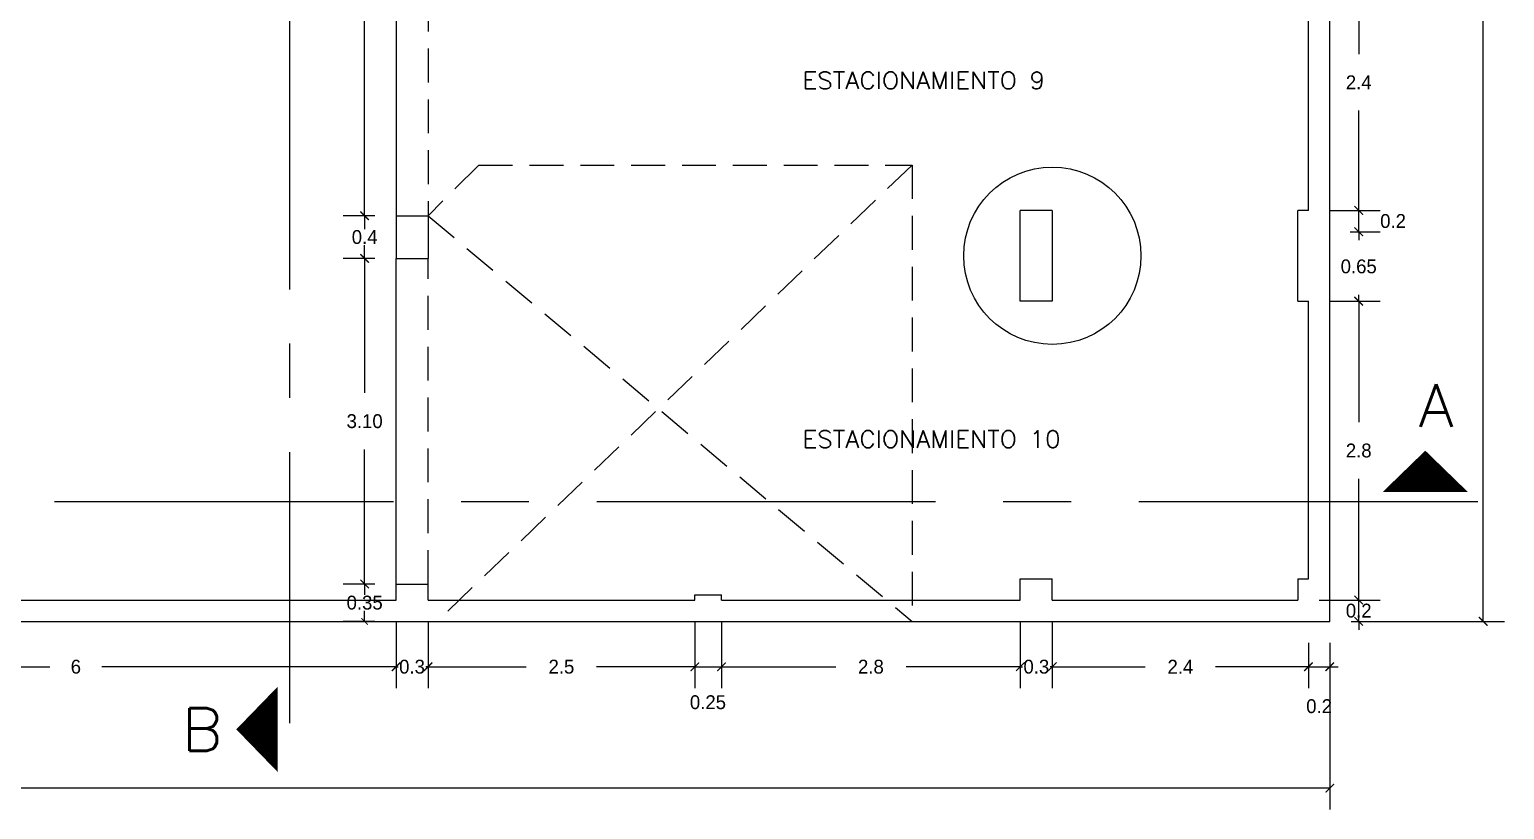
# Model space of a CAD drawing. Header units: millimetres. Extents: x 223 to 336, y 70 to 139.
# Drawn here: x 322.59 to 336.41, y 96.45 to 103.76 of the extents above; entities that cross this region are included whole.
import ezdxf

# ---------------------------------------------------------------- set-up
doc = ezdxf.new("R2010")
doc.units = ezdxf.units.MM
doc.linetypes.add('CENTERX2', pattern=[101.6, 63.5, -12.7, 12.7, -12.7])
doc.linetypes.add('HIDDEN', pattern=[9.525, 6.35, -3.175])
doc.layers.add('COTAS', color=3, linetype='Continuous', lineweight=9)
for name, color, linetype in [('linea-corte', 140, 'CENTERX2'), ('MUROS', 5, 'Continuous'), ('pisos', 8, 'Continuous'), ('PROYECCIONES', 6, 'HIDDEN'), ('TEXTOS', 4, 'Continuous')]:
    doc.layers.add(name, color=color, linetype=linetype)
doc.styles.add('ROMANS', font='romans.shx', dxfattribs={"height": 0.05})
doc.dimstyles.new('ISO-25', dxfattribs={"dimtxt": 0.13, "dimasz": 0.08, "dimexe": 0.2, "dimexo": 0.2, "dimgap": 0.2, "dimtad": 0, "dimtih": 1, "dimtoh": 1, "dimdec": 3, "dimdsep": 46, "dimtxsty": 'Standard', "dimblk": 'ARCHTICK', "dimcen": 3, "dimadec": 0, "dimazin": 0, "dimtfac": 1, "dimtdec": 3, "dimtmove": 0, "dimatfit": 3, "dimldrblk": 'ARCHTICK', "dimfxl": 1, "dimarcsym": 0})

# ---------------------------------------------------------------- blocks, each defined once
blk = doc.blocks.new('_ARCHTICK')
at = {"color": 0, "linetype": 'ByBlock', "const_width": 0.15}
blk.add_lwpolyline([(-0.5, -0.5), (0.5, 0.5)], dxfattribs=at)
blk = doc.blocks.new('*D53')
at = {"layer": 'COTAS', "color": 0, "lineweight": -2, "ltscale": 0.05, "transparency": 16777216}
for p, q in [((320.025, 98.214), (320.025, 97.589)), ((326.025, 98.214), (326.025, 97.589)), ((320.025, 97.789), (322.782, 97.789)), ((326.025, 97.789), (323.268, 97.789))]:
    blk.add_line(p, q, dxfattribs=at)
at = {"layer": 'Defpoints', "color": 0, "ltscale": 0.05, "transparency": 16777216}
for p in [(320.025, 98.414), (326.025, 98.414), (326.025, 97.789)]:
    blk.add_point(p, dxfattribs=at)
at = {"layer": 'COTAS', "color": 0, "lineweight": -2, "ltscale": 0.05, "transparency": 16777216, "xscale": 0.08, "yscale": 0.08, "zscale": 0.08, "rotation": 180}
blk.add_blockref('_ARCHTICK', (320.025, 97.789), dxfattribs=at)
at = {"layer": 'COTAS', "color": 0, "lineweight": -2, "ltscale": 0.05, "transparency": 16777216, "xscale": 0.08, "yscale": 0.08, "zscale": 0.08}
blk.add_blockref('_ARCHTICK', (326.025, 97.789), dxfattribs=at)
at = {"layer": 'COTAS', "color": 0, "ltscale": 0.05, "transparency": 16777216, "insert": (323.025, 97.789), "char_height": 0.13, "attachment_point": 5}
blk.add_mtext('6', dxfattribs=at)
blk = doc.blocks.new('*D54')
at = {"layer": 'COTAS', "color": 0, "lineweight": -2, "ltscale": 0.05, "transparency": 16777216}
for p, q in [((326.025, 98.214), (326.025, 97.589)), ((326.325, 98.214), (326.325, 97.589)), ((326.025, 97.789), (326.046, 97.789)), ((326.325, 97.789), (326.304, 97.789))]:
    blk.add_line(p, q, dxfattribs=at)
at = {"layer": 'Defpoints', "color": 0, "ltscale": 0.05, "transparency": 16777216}
for p in [(326.025, 98.414), (326.325, 98.414), (326.325, 97.789)]:
    blk.add_point(p, dxfattribs=at)
at = {"layer": 'COTAS', "color": 0, "lineweight": -2, "ltscale": 0.05, "transparency": 16777216, "xscale": 0.06, "yscale": 0.06, "zscale": 0.06, "rotation": 180}
blk.add_blockref('_ARCHTICK', (326.025, 97.789), dxfattribs=at)
at = {"layer": 'COTAS', "color": 0, "lineweight": -2, "ltscale": 0.05, "transparency": 16777216, "xscale": 0.06, "yscale": 0.06, "zscale": 0.06}
blk.add_blockref('_ARCHTICK', (326.325, 97.789), dxfattribs=at)
at = {"layer": 'COTAS', "color": 0, "ltscale": 0.05, "transparency": 16777216, "insert": (326.175, 97.789), "char_height": 0.13, "attachment_point": 5}
blk.add_mtext('0.3', dxfattribs=at)
blk = doc.blocks.new('*D55')
at = {"layer": 'COTAS', "color": 0, "lineweight": -2, "ltscale": 0.05, "transparency": 16777216}
for p, q in [((326.325, 98.214), (326.325, 97.589)), ((328.825, 98.214), (328.825, 97.589)), ((326.325, 97.789), (327.245, 97.789)), ((328.825, 97.789), (327.905, 97.789))]:
    blk.add_line(p, q, dxfattribs=at)
at = {"layer": 'Defpoints', "color": 0, "ltscale": 0.05, "transparency": 16777216}
for p in [(326.325, 98.414), (328.825, 98.414), (328.825, 97.789)]:
    blk.add_point(p, dxfattribs=at)
at = {"layer": 'COTAS', "color": 0, "lineweight": -2, "ltscale": 0.05, "transparency": 16777216, "xscale": 0.08, "yscale": 0.08, "zscale": 0.08, "rotation": 180}
blk.add_blockref('_ARCHTICK', (326.325, 97.789), dxfattribs=at)
at = {"layer": 'COTAS', "color": 0, "lineweight": -2, "ltscale": 0.05, "transparency": 16777216, "xscale": 0.08, "yscale": 0.08, "zscale": 0.08}
blk.add_blockref('_ARCHTICK', (328.825, 97.789), dxfattribs=at)
at = {"layer": 'COTAS', "color": 0, "ltscale": 0.05, "transparency": 16777216, "insert": (327.575, 97.789), "char_height": 0.13, "attachment_point": 5}
blk.add_mtext('2.5', dxfattribs=at)
blk = doc.blocks.new('*D56')
at = {"layer": 'COTAS', "color": 0, "lineweight": -2, "ltscale": 0.05, "transparency": 16777216}
for p, q in [((328.825, 98.014), (328.825, 97.589)), ((329.075, 98.014), (329.075, 97.589)), ((328.825, 97.789), (328.745, 97.789)), ((328.825, 97.789), (329.075, 97.789)), ((329.075, 97.789), (329.155, 97.789))]:
    blk.add_line(p, q, dxfattribs=at)
at = {"layer": 'Defpoints', "color": 0, "ltscale": 0.05, "transparency": 16777216}
for p in [(328.825, 98.214), (329.075, 98.214), (329.075, 97.789)]:
    blk.add_point(p, dxfattribs=at)
at = {"layer": 'COTAS', "color": 0, "lineweight": -2, "ltscale": 0.05, "transparency": 16777216, "xscale": 0.08, "yscale": 0.08, "zscale": 0.08}
blk.add_blockref('_ARCHTICK', (328.825, 97.789), dxfattribs=at)
at = {"layer": 'COTAS', "color": 0, "lineweight": -2, "ltscale": 0.05, "transparency": 16777216, "xscale": 0.08, "yscale": 0.08, "zscale": 0.08, "rotation": 180}
blk.add_blockref('_ARCHTICK', (329.075, 97.789), dxfattribs=at)
at = {"layer": 'COTAS', "color": 0, "ltscale": 0.05, "transparency": 16777216, "insert": (328.948, 97.456), "char_height": 0.13, "attachment_point": 5}
blk.add_mtext('0.25', dxfattribs=at)
blk = doc.blocks.new('*D57')
at = {"layer": 'COTAS', "color": 0, "lineweight": -2, "ltscale": 0.05, "transparency": 16777216}
for p, q in [((329.075, 98.214), (329.075, 97.589)), ((331.875, 98.214), (331.875, 97.589)), ((329.075, 97.789), (330.145, 97.789)), ((331.875, 97.789), (330.805, 97.789))]:
    blk.add_line(p, q, dxfattribs=at)
at = {"layer": 'Defpoints', "color": 0, "ltscale": 0.05, "transparency": 16777216}
for p in [(329.075, 98.414), (331.875, 98.414), (331.875, 97.789)]:
    blk.add_point(p, dxfattribs=at)
at = {"layer": 'COTAS', "color": 0, "lineweight": -2, "ltscale": 0.05, "transparency": 16777216, "xscale": 0.08, "yscale": 0.08, "zscale": 0.08, "rotation": 180}
blk.add_blockref('_ARCHTICK', (329.075, 97.789), dxfattribs=at)
at = {"layer": 'COTAS', "color": 0, "lineweight": -2, "ltscale": 0.05, "transparency": 16777216, "xscale": 0.08, "yscale": 0.08, "zscale": 0.08}
blk.add_blockref('_ARCHTICK', (331.875, 97.789), dxfattribs=at)
at = {"layer": 'COTAS', "color": 0, "ltscale": 0.05, "transparency": 16777216, "insert": (330.475, 97.789), "char_height": 0.13, "attachment_point": 5}
blk.add_mtext('2.8', dxfattribs=at)
blk = doc.blocks.new('*D58')
at = {"layer": 'COTAS', "color": 0, "lineweight": -2, "ltscale": 0.05, "transparency": 16777216}
for p, q in [((331.875, 98.214), (331.875, 97.589)), ((332.175, 98.214), (332.175, 97.589)), ((331.875, 97.789), (331.896, 97.789)), ((332.175, 97.789), (332.154, 97.789))]:
    blk.add_line(p, q, dxfattribs=at)
at = {"layer": 'Defpoints', "color": 0, "ltscale": 0.05, "transparency": 16777216}
for p in [(331.875, 98.414), (332.175, 98.414), (332.175, 97.789)]:
    blk.add_point(p, dxfattribs=at)
at = {"layer": 'COTAS', "color": 0, "lineweight": -2, "ltscale": 0.05, "transparency": 16777216, "xscale": 0.06, "yscale": 0.06, "zscale": 0.06, "rotation": 180}
blk.add_blockref('_ARCHTICK', (331.875, 97.789), dxfattribs=at)
at = {"layer": 'COTAS', "color": 0, "lineweight": -2, "ltscale": 0.05, "transparency": 16777216, "xscale": 0.06, "yscale": 0.06, "zscale": 0.06}
blk.add_blockref('_ARCHTICK', (332.175, 97.789), dxfattribs=at)
at = {"layer": 'COTAS', "color": 0, "ltscale": 0.05, "transparency": 16777216, "insert": (332.025, 97.789), "char_height": 0.13, "attachment_point": 5}
blk.add_mtext('0.3', dxfattribs=at)
blk = doc.blocks.new('*D59')
at = {"layer": 'COTAS', "color": 0, "lineweight": -2, "ltscale": 0.05, "transparency": 16777216}
for p, q in [((332.175, 98.214), (332.175, 97.589)), ((334.575, 98.014), (334.575, 97.589)), ((332.175, 97.789), (333.045, 97.789)), ((334.575, 97.789), (333.705, 97.789))]:
    blk.add_line(p, q, dxfattribs=at)
at = {"layer": 'Defpoints', "color": 0, "ltscale": 0.05, "transparency": 16777216}
for p in [(332.175, 98.414), (334.575, 98.214), (334.575, 97.789)]:
    blk.add_point(p, dxfattribs=at)
at = {"layer": 'COTAS', "color": 0, "lineweight": -2, "ltscale": 0.05, "transparency": 16777216, "xscale": 0.08, "yscale": 0.08, "zscale": 0.08, "rotation": 180}
blk.add_blockref('_ARCHTICK', (332.175, 97.789), dxfattribs=at)
at = {"layer": 'COTAS', "color": 0, "lineweight": -2, "ltscale": 0.05, "transparency": 16777216, "xscale": 0.08, "yscale": 0.08, "zscale": 0.08}
blk.add_blockref('_ARCHTICK', (334.575, 97.789), dxfattribs=at)
at = {"layer": 'COTAS', "color": 0, "ltscale": 0.05, "transparency": 16777216, "insert": (333.375, 97.789), "char_height": 0.13, "attachment_point": 5}
blk.add_mtext('2.4', dxfattribs=at)
blk = doc.blocks.new('*D60')
at = {"layer": 'COTAS', "color": 0, "lineweight": -2, "ltscale": 0.05, "transparency": 16777216}
for p, q in [((334.575, 98.014), (334.575, 97.589)), ((334.775, 98.014), (334.775, 97.589)), ((334.575, 97.789), (334.495, 97.789)), ((334.575, 97.789), (334.775, 97.789)), ((334.775, 97.789), (334.855, 97.789))]:
    blk.add_line(p, q, dxfattribs=at)
at = {"layer": 'Defpoints', "color": 0, "ltscale": 0.05, "transparency": 16777216}
for p in [(334.575, 98.214), (334.775, 98.214), (334.775, 97.789)]:
    blk.add_point(p, dxfattribs=at)
at = {"layer": 'COTAS', "color": 0, "lineweight": -2, "ltscale": 0.05, "transparency": 16777216, "xscale": 0.08, "yscale": 0.08, "zscale": 0.08}
blk.add_blockref('_ARCHTICK', (334.575, 97.789), dxfattribs=at)
at = {"layer": 'COTAS', "color": 0, "lineweight": -2, "ltscale": 0.05, "transparency": 16777216, "xscale": 0.08, "yscale": 0.08, "zscale": 0.08, "rotation": 180}
blk.add_blockref('_ARCHTICK', (334.775, 97.789), dxfattribs=at)
at = {"layer": 'COTAS', "color": 0, "ltscale": 0.05, "transparency": 16777216, "insert": (334.675, 97.419), "char_height": 0.13, "attachment_point": 5}
blk.add_mtext('0.2', dxfattribs=at)
blk = doc.blocks.new('*D61')
at = {"layer": 'COTAS', "color": 0, "lineweight": -2, "ltscale": 0.05, "transparency": 16777216}
for p, q in [((334.675, 98.414), (335.246, 98.414)), ((335.046, 98.414), (335.046, 98.494)), ((335.046, 98.214), (335.046, 98.414)), ((334.975, 98.214), (335.246, 98.214)), ((335.046, 98.214), (335.046, 98.134))]:
    blk.add_line(p, q, dxfattribs=at)
at = {"layer": 'Defpoints', "color": 0, "ltscale": 0.05, "transparency": 16777216}
for p in [(334.475, 98.414), (335.046, 98.414), (334.775, 98.214)]:
    blk.add_point(p, dxfattribs=at)
at = {"layer": 'COTAS', "color": 0, "lineweight": -2, "ltscale": 0.05, "transparency": 16777216, "xscale": 0.08, "yscale": 0.08, "zscale": 0.08}
for p, rotation in [((335.046, 98.414), 270), ((335.046, 98.214), 90)]:
    blk.add_blockref('_ARCHTICK', p, dxfattribs=dict(at, rotation=rotation))
at = {"layer": 'COTAS', "color": 0, "ltscale": 0.05, "transparency": 16777216, "insert": (335.046, 98.314), "char_height": 0.13, "attachment_point": 5}
blk.add_mtext('0.2', dxfattribs=at)
blk = doc.blocks.new('*D62')
at = {"layer": 'COTAS', "color": 0, "lineweight": -2, "ltscale": 0.05, "transparency": 16777216}
for p, q in [((334.775, 101.214), (335.246, 101.214)), ((335.046, 101.214), (335.046, 100.079)), ((335.046, 98.414), (335.046, 99.549)), ((334.675, 98.414), (335.246, 98.414))]:
    blk.add_line(p, q, dxfattribs=at)
at = {"layer": 'Defpoints', "color": 0, "ltscale": 0.05, "transparency": 16777216}
for p in [(334.575, 101.214), (335.046, 101.214), (334.475, 98.414)]:
    blk.add_point(p, dxfattribs=at)
at = {"layer": 'COTAS', "color": 0, "lineweight": -2, "ltscale": 0.05, "transparency": 16777216, "xscale": 0.08, "yscale": 0.08, "zscale": 0.08}
for p, rotation in [((335.046, 101.214), 90), ((335.046, 98.414), 270)]:
    blk.add_blockref('_ARCHTICK', p, dxfattribs=dict(at, rotation=rotation))
at = {"layer": 'COTAS', "color": 0, "ltscale": 0.05, "transparency": 16777216, "insert": (335.046, 99.814), "char_height": 0.13, "attachment_point": 5}
blk.add_mtext('2.8', dxfattribs=at)
blk = doc.blocks.new('*D63')
at = {"layer": 'COTAS', "color": 0, "lineweight": -2, "ltscale": 0.05, "transparency": 16777216}
for p, q in [((334.975, 101.864), (335.246, 101.864)), ((335.046, 101.864), (335.046, 101.944)), ((335.046, 101.864), (335.046, 101.804)), ((334.775, 101.214), (335.246, 101.214)), ((335.046, 101.214), (335.046, 101.274)), ((335.046, 101.214), (335.046, 101.134))]:
    blk.add_line(p, q, dxfattribs=at)
at = {"layer": 'Defpoints', "color": 0, "ltscale": 0.05, "transparency": 16777216}
for p in [(334.775, 101.864), (335.046, 101.864), (334.575, 101.214)]:
    blk.add_point(p, dxfattribs=at)
at = {"layer": 'COTAS', "color": 0, "lineweight": -2, "ltscale": 0.05, "transparency": 16777216, "xscale": 0.08, "yscale": 0.08, "zscale": 0.08}
for p, rotation in [((335.046, 101.864), 270), ((335.046, 101.214), 90)]:
    blk.add_blockref('_ARCHTICK', p, dxfattribs=dict(at, rotation=rotation))
at = {"layer": 'COTAS', "color": 0, "ltscale": 0.05, "transparency": 16777216, "insert": (335.046, 101.539), "char_height": 0.13, "attachment_point": 5}
blk.add_mtext('0.65', dxfattribs=at)
blk = doc.blocks.new('*D64')
at = {"layer": 'COTAS', "color": 0, "lineweight": -2, "ltscale": 0.05, "transparency": 16777216}
for p, q in [((335.046, 102.064), (335.046, 102.144)), ((334.975, 102.064), (335.246, 102.064)), ((335.046, 101.864), (335.046, 102.064)), ((335.046, 101.864), (335.046, 102.064)), ((334.965, 101.864), (335.246, 101.864)), ((335.046, 101.864), (335.046, 101.784))]:
    blk.add_line(p, q, dxfattribs=at)
at = {"layer": 'Defpoints', "color": 0, "ltscale": 0.05, "transparency": 16777216}
for p in [(334.775, 102.064), (335.046, 102.064), (334.765, 101.864)]:
    blk.add_point(p, dxfattribs=at)
at = {"layer": 'COTAS', "color": 0, "lineweight": -2, "ltscale": 0.05, "transparency": 16777216, "xscale": 0.08, "yscale": 0.08, "zscale": 0.08}
for p, rotation in [((335.046, 102.064), 270), ((335.046, 101.864), 90)]:
    blk.add_blockref('_ARCHTICK', p, dxfattribs=dict(at, rotation=rotation))
at = {"layer": 'COTAS', "color": 0, "ltscale": 0.05, "transparency": 16777216, "insert": (335.368, 101.964), "char_height": 0.13, "attachment_point": 5}
blk.add_mtext('0.2', dxfattribs=at)
blk = doc.blocks.new('*D69')
at = {"layer": 'COTAS', "color": 0, "lineweight": -2, "ltscale": 0.05, "transparency": 16777216}
for p, q in [((334.775, 104.464), (335.246, 104.464)), ((335.046, 104.464), (335.046, 103.529)), ((335.046, 102.064), (335.046, 102.999)), ((334.775, 102.064), (335.246, 102.064))]:
    blk.add_line(p, q, dxfattribs=at)
at = {"layer": 'Defpoints', "color": 0, "ltscale": 0.05, "transparency": 16777216}
for p in [(334.575, 104.464), (335.046, 104.464), (334.575, 102.064)]:
    blk.add_point(p, dxfattribs=at)
at = {"layer": 'COTAS', "color": 0, "lineweight": -2, "ltscale": 0.05, "transparency": 16777216, "xscale": 0.08, "yscale": 0.08, "zscale": 0.08}
for p, rotation in [((335.046, 104.464), 90), ((335.046, 102.064), 270)]:
    blk.add_blockref('_ARCHTICK', p, dxfattribs=dict(at, rotation=rotation))
at = {"layer": 'COTAS', "color": 0, "ltscale": 0.05, "transparency": 16777216, "insert": (335.046, 103.264), "char_height": 0.13, "attachment_point": 5}
blk.add_mtext('2.4', dxfattribs=at)
blk = doc.blocks.new('*D71')
at = {"layer": 'COTAS', "color": 0, "lineweight": -2, "ltscale": 0.05, "transparency": 16777216}
for p, q in [((334.975, 110.714), (336.412, 110.714)), ((336.212, 110.714), (336.212, 104.729)), ((336.212, 98.214), (336.212, 104.199)), ((334.975, 98.214), (336.412, 98.214))]:
    blk.add_line(p, q, dxfattribs=at)
at = {"layer": 'Defpoints', "color": 0, "ltscale": 0.05, "transparency": 16777216}
for p in [(334.775, 110.714), (334.775, 98.214), (336.212, 98.214)]:
    blk.add_point(p, dxfattribs=at)
at = {"layer": 'COTAS', "color": 0, "lineweight": -2, "ltscale": 0.05, "transparency": 16777216, "xscale": 0.08, "yscale": 0.08, "zscale": 0.08}
for p, rotation in [((336.212, 110.714), 90), ((336.212, 98.214), 270)]:
    blk.add_blockref('_ARCHTICK', p, dxfattribs=dict(at, rotation=rotation))
at = {"layer": 'COTAS', "color": 0, "ltscale": 0.05, "transparency": 16777216, "insert": (336.212, 104.464), "char_height": 0.13, "attachment_point": 5}
blk.add_mtext('12.5', dxfattribs=at)
blk = doc.blocks.new('*D75')
at = {"layer": 'COTAS', "color": 0, "lineweight": -2, "ltscale": 0.05, "transparency": 16777216}
for p, q in [((325.825, 106.914), (325.531, 106.914)), ((325.731, 106.914), (325.731, 104.729)), ((325.731, 102.014), (325.731, 104.199)), ((325.825, 102.014), (325.531, 102.014))]:
    blk.add_line(p, q, dxfattribs=at)
at = {"layer": 'Defpoints', "color": 0, "ltscale": 0.05, "transparency": 16777216}
for p in [(326.025, 106.914), (325.731, 102.014), (326.025, 102.014)]:
    blk.add_point(p, dxfattribs=at)
at = {"layer": 'COTAS', "color": 0, "lineweight": -2, "ltscale": 0.05, "transparency": 16777216, "xscale": 0.08, "yscale": 0.08, "zscale": 0.08}
for p, rotation in [((325.731, 106.914), 90), ((325.731, 102.014), 270)]:
    blk.add_blockref('_ARCHTICK', p, dxfattribs=dict(at, rotation=rotation))
at = {"layer": 'COTAS', "color": 0, "ltscale": 0.05, "transparency": 16777216, "insert": (325.731, 104.464), "char_height": 0.13, "attachment_point": 5}
blk.add_mtext('4.80', dxfattribs=at)
blk = doc.blocks.new('*D76')
at = {"layer": 'COTAS', "color": 0, "lineweight": -2, "ltscale": 0.05, "transparency": 16777216}
for p, q in [((325.825, 102.014), (325.531, 102.014)), ((325.731, 102.014), (325.731, 101.889)), ((325.731, 101.614), (325.731, 101.739)), ((325.825, 101.614), (325.531, 101.614))]:
    blk.add_line(p, q, dxfattribs=at)
at = {"layer": 'Defpoints', "color": 0, "ltscale": 0.05, "transparency": 16777216}
for p in [(326.025, 102.014), (325.731, 101.614), (326.025, 101.614)]:
    blk.add_point(p, dxfattribs=at)
at = {"layer": 'COTAS', "color": 0, "lineweight": -2, "ltscale": 0.05, "transparency": 16777216, "xscale": 0.06, "yscale": 0.06, "zscale": 0.06}
for p, rotation in [((325.731, 102.014), 90), ((325.731, 101.614), 270)]:
    blk.add_blockref('_ARCHTICK', p, dxfattribs=dict(at, rotation=rotation))
at = {"layer": 'COTAS', "color": 0, "ltscale": 0.05, "transparency": 16777216, "insert": (325.731, 101.814), "char_height": 0.13, "attachment_point": 5}
blk.add_mtext('0.4', dxfattribs=at)
blk = doc.blocks.new('*D77')
at = {"layer": 'COTAS', "color": 0, "lineweight": -2, "ltscale": 0.05, "transparency": 16777216}
for p, q in [((325.825, 101.614), (325.531, 101.614)), ((325.731, 101.614), (325.731, 100.354)), ((325.731, 98.564), (325.731, 99.824)), ((325.825, 98.564), (325.531, 98.564))]:
    blk.add_line(p, q, dxfattribs=at)
at = {"layer": 'Defpoints', "color": 0, "ltscale": 0.05, "transparency": 16777216}
for p in [(326.025, 101.614), (325.731, 98.564), (326.025, 98.564)]:
    blk.add_point(p, dxfattribs=at)
at = {"layer": 'COTAS', "color": 0, "lineweight": -2, "ltscale": 0.05, "transparency": 16777216, "xscale": 0.08, "yscale": 0.08, "zscale": 0.08}
for p, rotation in [((325.731, 101.614), 90), ((325.731, 98.564), 270)]:
    blk.add_blockref('_ARCHTICK', p, dxfattribs=dict(at, rotation=rotation))
at = {"layer": 'COTAS', "color": 0, "ltscale": 0.05, "transparency": 16777216, "insert": (325.731, 100.089), "char_height": 0.13, "attachment_point": 5}
blk.add_mtext('3.10', dxfattribs=at)
blk = doc.blocks.new('*D78')
at = {"layer": 'COTAS', "color": 0, "lineweight": -2, "ltscale": 0.05, "transparency": 16777216}
for p, q in [((325.825, 98.564), (325.531, 98.564)), ((325.731, 98.564), (325.731, 98.464)), ((325.731, 98.214), (325.731, 98.314)), ((325.825, 98.214), (325.531, 98.214))]:
    blk.add_line(p, q, dxfattribs=at)
at = {"layer": 'Defpoints', "color": 0, "ltscale": 0.05, "transparency": 16777216}
for p in [(326.025, 98.564), (325.731, 98.214), (326.025, 98.214)]:
    blk.add_point(p, dxfattribs=at)
at = {"layer": 'COTAS', "color": 0, "lineweight": -2, "ltscale": 0.05, "transparency": 16777216, "xscale": 0.06, "yscale": 0.06, "zscale": 0.06}
for p, rotation in [((325.731, 98.564), 90), ((325.731, 98.214), 270)]:
    blk.add_blockref('_ARCHTICK', p, dxfattribs=dict(at, rotation=rotation))
at = {"layer": 'COTAS', "color": 0, "ltscale": 0.05, "transparency": 16777216, "insert": (325.731, 98.389), "char_height": 0.13, "attachment_point": 5}
blk.add_mtext('0.35', dxfattribs=at)
blk = doc.blocks.new('*D132')
at = {"layer": 'COTAS', "color": 0, "lineweight": -2, "ltscale": 0.05, "transparency": 16777216}
for p, q in [((298.715, 98.014), (298.715, 96.452)), ((334.775, 98.014), (334.775, 96.452)), ((298.715, 96.652), (316.296, 96.652)), ((334.775, 96.652), (317.194, 96.652))]:
    blk.add_line(p, q, dxfattribs=at)
at = {"layer": 'Defpoints', "color": 0, "ltscale": 0.05, "transparency": 16777216}
for p in [(298.715, 98.214), (334.775, 98.214), (334.775, 96.652)]:
    blk.add_point(p, dxfattribs=at)
at = {"layer": 'COTAS', "color": 0, "lineweight": -2, "ltscale": 0.05, "transparency": 16777216, "xscale": 0.08, "yscale": 0.08, "zscale": 0.08, "rotation": 180}
blk.add_blockref('_ARCHTICK', (298.715, 96.652), dxfattribs=at)
at = {"layer": 'COTAS', "color": 0, "lineweight": -2, "ltscale": 0.05, "transparency": 16777216, "xscale": 0.08, "yscale": 0.08, "zscale": 0.08}
blk.add_blockref('_ARCHTICK', (334.775, 96.652), dxfattribs=at)
at = {"layer": 'COTAS', "color": 0, "ltscale": 0.05, "transparency": 16777216, "insert": (316.745, 96.652), "char_height": 0.13, "attachment_point": 5}
blk.add_mtext('36.06', dxfattribs=at)

msp = doc.modelspace()

# ---------------------------------------------------------------- linework, layer by layer
at = {"layer": 'linea-corte', "ltscale": 0.04}
msp.add_line((325.02691, 111.99258), (325.02691, 96.81185), dxfattribs=at)
at = {"layer": 'linea-corte', "ltscale": 0.05}
msp.add_line((336.16088, 99.33299), (297.0775, 99.33299), dxfattribs=at)
for points in [[(335.66966, 99.42536, 0.8, 0, 0), (335.66966, 99.81351, 0, 0, 0)], [(324.91633, 97.20254, 0.8, 0, 0), (324.52818, 97.20254, 0, 0, 0)]]:
    msp.add_lwpolyline(points, format="xyseb", dxfattribs=at)
at = {"layer": 'MUROS'}
for p, q in [((334.77504, 98.2142), (334.77504, 110.7142)), ((334.57504, 102.0642), (334.57504, 106.8642)), ((326.02504, 102.0142), (326.32504, 102.0142)), ((326.02504, 102.0142), (326.02504, 101.6142)), ((326.32504, 102.0142), (326.32504, 101.6142)), ((331.87504, 101.2142), (331.87504, 102.0642)), ((332.17504, 102.0642), (331.87504, 102.0642)), ((332.17504, 102.0642), (332.17504, 101.2142)), ((334.47504, 101.2142), (334.47504, 102.0642)), ((326.02504, 101.6142), (326.32504, 101.6142)), ((334.47504, 101.2142), (334.57504, 101.2142)), ((334.57504, 98.6142), (334.57504, 101.2142)), ((326.02504, 98.4142), (326.02504, 98.5642)), ((326.02504, 98.5642), (326.32504, 98.5642)), ((326.32504, 98.4142), (326.32504, 98.5642)), ((331.87504, 98.4142), (331.87504, 98.6142)), ((331.87504, 98.6142), (332.17504, 98.6142)), ((332.17504, 98.4142), (332.17504, 98.6142)), ((334.47504, 98.6142), (334.57504, 98.6142)), ((319.82504, 98.4142), (326.02504, 98.4142)), ((326.32504, 98.4142), (328.82504, 98.4142)), ((328.82504, 98.4142), (328.82504, 98.4642)), ((328.82504, 98.4642), (329.07504, 98.4642)), ((329.07504, 98.4142), (329.07504, 98.4642)), ((329.07504, 98.4142), (331.87504, 98.4142)), ((332.17504, 98.4142), (334.47504, 98.4142)), ((298.71504, 98.2142), (334.77504, 98.2142))]:
    msp.add_line(p, q, dxfattribs=at)
at = {"layer": 'MUROS', "ltscale": 0.05}
for p, q in [((334.57504, 102.0642), (334.47504, 102.0642)), ((334.47504, 101.3642), (334.47504, 101.3642)), ((332.17504, 101.2142), (331.87504, 101.2142)), ((334.47504, 98.6142), (334.47504, 98.4142))]:
    msp.add_line(p, q, dxfattribs=at)
at = {"layer": 'pisos'}
for p, q in [((326.02504, 106.9142), (326.02504, 102.0142)), ((326.02504, 98.5642), (326.02504, 101.6142))]:
    msp.add_line(p, q, dxfattribs=at)
at = {"layer": 'pisos', "ltscale": 0.05}
msp.add_line((334.57504, 102.0642), (334.47504, 102.0642), dxfattribs=at)
msp.add_circle((332.17504, 101.6392), 0.83057, dxfattribs=at)
at = {"layer": 'PROYECCIONES', "ltscale": 0.05}
for p, q in [((326.32504, 106.9142), (326.32504, 102.0142)), ((326.80004, 102.4892), (326.32504, 102.0142)), ((330.86068, 102.4892), (326.41068, 98.2142)), ((326.80004, 102.4892), (330.86068, 102.4892)), ((330.86068, 102.4892), (330.86068, 98.2142)), ((326.32504, 102.0142), (330.86068, 98.2142)), ((326.32504, 98.5642), (326.32504, 101.6142))]:
    msp.add_line(p, q, dxfattribs=at)

# ---------------------------------------------------------------- texts
at = {"layer": 'linea-corte', "style": 'ROMANS', "width": 1.065916}
for s, p in [('A ', (335.60802, 100.03778)), ('B', (324.01588, 97.0021))]:
    msp.add_text(s, height=0.4, dxfattribs=at).set_placement(p)
at = {"layer": 'TEXTOS', "style": 'ROMANS', "width": 1.065916}
for s, p in [('ESTACIONAMIENTO 9', (329.83323, 103.20201)), ('ESTACIONAMIENTO 10', (329.83323, 99.84121))]:
    msp.add_text(s, height=0.16, dxfattribs=at).set_placement(p)

# ---------------------------------------------------------------- dimensions: what is measured, and where the dimension line sits
at = {"layer": 'COTAS', "ltscale": 0.05}
for base, p1, p2, override, picture, middle in [((336.21206, 98.2142), (334.77504, 110.7142), (334.77504, 98.2142), {"dimscale": 1}, '*D71', (336.21206, 104.4642)), ((335.04644, 102.0642), (334.76526, 101.8642), (334.77504, 102.0642), {"dimscale": 1, "dimtmove": 1}, '*D64', (335.36776, 101.9642)), ((335.04644, 98.4142), (334.77504, 98.2142), (334.47504, 98.4142), {"dimscale": 1}, '*D61', (335.04644, 98.3142))]:
    dim = msp.add_linear_dim(base=base, p1=p1, p2=p2, angle=90, dimstyle='ISO-25', override=override, dxfattribs=at)
    dim.commit()
    dim.dimension.update_dxf_attribs({"geometry": picture, "text_midpoint": middle, "dimtype": 160})
for base, p1, p2, text, picture, middle in [((325.73056, 102.0142), (326.02504, 106.9142), (326.02504, 102.0142), '4.80', '*D75', (325.73056, 104.4642)), ((325.73056, 98.5642), (326.02504, 101.6142), (326.02504, 98.5642), '3.10', '*D77', (325.73056, 100.0892))]:
    dim = msp.add_linear_dim(base=base, p1=p1, p2=p2, angle=90, text=text, dimstyle='ISO-25', override={"dimscale": 1, "dimtmove": 1}, dxfattribs=at)
    dim.commit()
    dim.dimension.update_dxf_attribs({"geometry": picture, "text_midpoint": middle})
for base, p1, p2, override, picture, middle in [((335.04644, 104.4642), (334.57504, 102.0642), (334.57504, 104.4642), {"dimscale": 1}, '*D69', (335.04644, 103.2642)), ((325.73056, 101.6142), (326.02504, 102.0142), (326.02504, 101.6142), {"dimscale": 1, "dimasz": 0.06, "dimgap": 0.01}, '*D76', (325.73056, 101.8142)), ((335.04644, 101.8642), (334.57504, 101.2142), (334.77504, 101.8642), {"dimscale": 1, "dimtmove": 1}, '*D63', (335.04644, 101.5392)), ((335.04644, 101.2142), (334.47504, 98.4142), (334.57504, 101.2142), {"dimscale": 1, "dimtmove": 1}, '*D62', (335.04644, 99.8142)), ((325.73056, 98.2142), (326.02504, 98.5642), (326.02504, 98.2142), {"dimscale": 1, "dimasz": 0.06, "dimgap": 0.01}, '*D78', (325.73056, 98.3892))]:
    dim = msp.add_linear_dim(base=base, p1=p1, p2=p2, angle=90, dimstyle='ISO-25', override=override, dxfattribs=at)
    dim.commit()
    dim.dimension.update_dxf_attribs({"geometry": picture, "text_midpoint": middle})
for base, p1, p2, override, picture, middle in [((326.02504, 97.78927), (320.02504, 98.4142), (326.02504, 98.4142), {"dimscale": 1, "dimtmove": 1}, '*D53', (323.02504, 97.78927)), ((326.32504, 97.78927), (326.02504, 98.4142), (326.32504, 98.4142), {"dimscale": 1, "dimasz": 0.06, "dimgap": 0.01}, '*D54', (326.17504, 97.78927)), ((328.82504, 97.78927), (326.32504, 98.4142), (328.82504, 98.4142), {"dimscale": 1, "dimtmove": 1}, '*D55', (327.57504, 97.78927)), ((331.87504, 97.78927), (329.07504, 98.4142), (331.87504, 98.4142), {"dimscale": 1, "dimtmove": 1}, '*D57', (330.47504, 97.78927)), ((332.17504, 97.78927), (331.87504, 98.4142), (332.17504, 98.4142), {"dimscale": 1, "dimasz": 0.06, "dimgap": 0.01}, '*D58', (332.02504, 97.78927)), ((334.57504, 97.78927), (332.17504, 98.4142), (334.57504, 98.2142), {"dimscale": 1, "dimtmove": 1}, '*D59', (333.37504, 97.78927)), ((334.77504, 96.6518), (298.71504, 98.2142), (334.77504, 98.2142), {"dimscale": 1}, '*D132', (316.74504, 96.6518))]:
    dim = msp.add_linear_dim(base=base, p1=p1, p2=p2, dimstyle='ISO-25', override=override, dxfattribs=at)
    dim.commit()
    dim.dimension.update_dxf_attribs({"geometry": picture, "text_midpoint": middle})
for base, p1, p2, picture, middle in [((329.07504, 97.78927), (328.82504, 98.2142), (329.07504, 98.2142), '*D56', (328.94843, 97.45552)), ((334.77504, 97.78927), (334.57504, 98.2142), (334.77504, 98.2142), '*D60', (334.67504, 97.41902))]:
    dim = msp.add_linear_dim(base=base, p1=p1, p2=p2, dimstyle='ISO-25', override={"dimscale": 1, "dimtmove": 1}, dxfattribs=at)
    dim.commit()
    dim.dimension.update_dxf_attribs({"geometry": picture, "text_midpoint": middle, "dimtype": 160})

doc.saveas('drawing.dxf')
